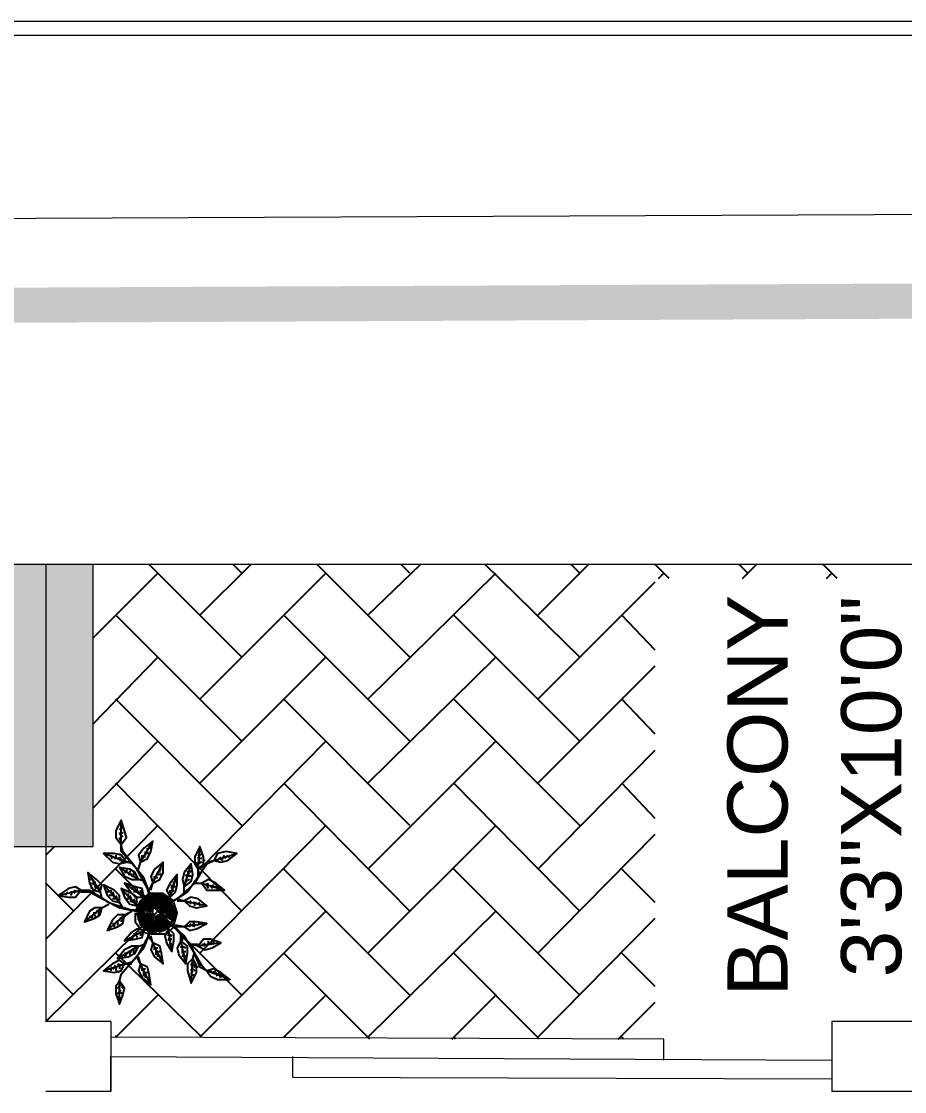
# Model space of a CAD drawing. Header units: inches. Extents: x -41599880 to -41577026, y -18110 to -4738.
# Drawn here: x -41592432 to -41590518, y -7055 to -4738 of the extents above; entities that cross this region are included whole.
import ezdxf

# ---------------------------------------------------------------- set-up
doc = ezdxf.new("R2010")
doc.units = ezdxf.units.IN
doc.header["$MEASUREMENT"] = 0
for name, color, linetype in [('PDF_Geometry', 40, 'Continuous'), ('PDF_Solid Fills', 9, 'Continuous'), ('PDF_Text', 7, 'Continuous')]:
    doc.layers.add(name, color=color, linetype=linetype)
doc.styles.add('PDF Arial', font='arial.ttf')

msp = doc.modelspace()

# ---------------------------------------------------------------- linework, layer by layer
at = {"layer": 'PDF_Geometry', "color": 7, "lineweight": 18}
for points in [[(-41577026, -18110.3), (-41577026, -4737.5), (-41599880.3, -4737.5), (-41599880.3, -18110.3)], [(-41577052.5, -18083.7), (-41577052.5, -4767.8), (-41599853.7, -4767.8), (-41599853.7, -18083.7)], [(-41592480.9, -6523.8), (-41592276.1, -6523.8), (-41592276.1, -5913.2), (-41592480.9, -5913.2)]]:
    msp.add_lwpolyline(points, close=True, dxfattribs=at)
at = {"layer": 'PDF_Geometry', "color": 7, "lineweight": 13}
msp.add_lwpolyline([(-41598181.2, -5188.8), (-41589427.8, -5150.9)], dxfattribs=at)
at = {"layer": 'PDF_Geometry', "color": 6, "lineweight": 18}
for points in [[(-41580439.3, -5913.2), (-41597764, -5913.2)], [(-41592378.5, -5913.2), (-41592378.5, -6903.1)], [(-41592238.1, -6903.1), (-41592378.5, -6903.1)], [(-41589329.2, -6903.1), (-41590675.6, -6903.1)], [(-41592238.1, -7054.8), (-41592378.5, -7054.8)], [(-41589329.2, -7054.8), (-41590675.6, -7054.8)]]:
    msp.add_lwpolyline(points, dxfattribs=at)
at = {"layer": 'PDF_Geometry', "color": 45, "lineweight": 25}
for points in [[(-41592276.1, -6072.5), (-41592135.7, -5932.2)], [(-41591953.7, -6114.2), (-41592154.7, -5913.2)], [(-41592044.7, -6023.2), (-41591934.7, -5913.2)], [(-41592044.7, -6205.2), (-41591771.6, -5932.2)], [(-41591953.7, -5932.2), (-41591972.7, -5913.2)], [(-41591589.6, -6114.2), (-41591790.6, -5913.2)], [(-41591680.6, -6023.2), (-41591566.8, -5913.2)], [(-41591680.6, -6205.2), (-41591403.8, -5932.2)], [(-41591589.6, -5932.2), (-41591608.6, -5913.2)], [(-41591221.7, -6114.2), (-41591426.5, -5913.2)], [(-41591312.7, -6023.2), (-41591202.8, -5913.2)], [(-41591221.7, -5932.2), (-41591240.7, -5913.2)], [(-41591028.3, -5943.6), (-41591058.6, -5913.2)], [(-41591051.1, -5943.6), (-41591039.7, -5932.2)], [(-41590857.6, -5932.2), (-41590876.6, -5913.2)], [(-41590869, -5943.6), (-41590838.7, -5913.2)], [(-41590664.2, -5943.6), (-41590694.5, -5913.2)], [(-41590687, -5943.6), (-41590675.6, -5932.2)], [(-41591312.7, -6205.2), (-41591058.6, -5951.1)], [(-41591953.7, -6296.3), (-41592226.8, -6023.2)], [(-41591589.6, -6296.3), (-41591862.7, -6023.2)], [(-41591221.7, -6296.3), (-41591494.8, -6023.2)], [(-41591058.6, -6099.1), (-41591130.7, -6023.2)], [(-41592276.1, -6258.3), (-41592135.7, -6114.2)], [(-41592044.7, -6387.3), (-41591771.6, -6114.2)], [(-41591680.6, -6387.3), (-41591403.8, -6114.2)], [(-41591312.7, -6387.3), (-41591058.6, -6133.2)], [(-41591953.7, -6478.3), (-41592226.8, -6205.2)], [(-41591589.6, -6478.3), (-41591862.7, -6205.2)], [(-41591221.7, -6478.3), (-41591494.8, -6205.2)], [(-41591058.6, -6281.1), (-41591130.7, -6205.2)], [(-41592276.1, -6440.4), (-41592135.7, -6296.3)], [(-41592044.7, -6573.1), (-41591771.6, -6296.3)], [(-41591680.6, -6573.1), (-41591403.8, -6296.3)], [(-41591312.7, -6573.1), (-41591058.6, -6315.2)], [(-41591953.7, -6664.2), (-41592226.8, -6387.3)], [(-41591589.6, -6664.2), (-41591862.7, -6387.3)], [(-41591221.7, -6664.2), (-41591494.8, -6387.3)], [(-41591058.6, -6463.1), (-41591130.7, -6387.3)], [(-41592378.5, -6724.8), (-41592135.7, -6478.3)], [(-41592044.7, -6755.2), (-41591771.6, -6478.3)], [(-41591680.6, -6755.2), (-41591403.8, -6478.3)], [(-41591312.7, -6755.2), (-41591058.6, -6497.3)], [(-41592378.5, -6542.8), (-41592359.5, -6523.8)], [(-41591953.7, -6846.2), (-41592226.8, -6573.1)], [(-41591589.6, -6846.2), (-41591862.7, -6573.1)], [(-41591221.7, -6846.2), (-41591494.8, -6573.1)], [(-41591058.6, -6645.2), (-41591130.7, -6573.1)], [(-41592317.8, -6664.2), (-41592378.5, -6603.5)], [(-41592378.5, -6903.1), (-41592135.7, -6664.2)], [(-41592044.7, -6937.2), (-41591771.6, -6664.2)], [(-41591680.6, -6937.2), (-41591403.8, -6664.2)], [(-41591312.7, -6937.2), (-41591058.6, -6679.3)], [(-41592040.9, -6937.2), (-41592226.8, -6755.2)], [(-41591676.8, -6941), (-41591862.7, -6755.2)], [(-41591308.9, -6941), (-41591494.8, -6755.2)], [(-41591058.6, -6827.2), (-41591130.7, -6755.2)], [(-41592317.8, -6846.2), (-41592378.5, -6785.5)], [(-41592226.8, -6933.4), (-41592226.8, -6937.2), (-41592135.7, -6846.2)], [(-41591858.9, -6937.2), (-41591862.7, -6937.2), (-41591771.6, -6846.2)], [(-41591498.6, -6941), (-41591403.8, -6846.2)], [(-41591138.3, -6941), (-41591058.6, -6861.4)], [(-41591491, -6941), (-41591494.8, -6937.2)], [(-41591126.9, -6941), (-41591130.7, -6937.2)]]:
    msp.add_lwpolyline(points, dxfattribs=at)
at = {"layer": 'PDF_Geometry', "color": 92, "lineweight": 25}
for points in [[(-41592215.4, -6520), (-41592215.4, -6466.9), (-41592226.8, -6489.7), (-41592226.8, -6504.9)], [(-41592173.7, -6558), (-41592147.1, -6512.5), (-41592166.1, -6527.6), (-41592177.5, -6542.8)], [(-41592048.5, -6573.1), (-41592044.7, -6523.8), (-41592056.1, -6546.6), (-41592056.1, -6561.8)], [(-41592204, -6558), (-41592253.3, -6539), (-41592234.3, -6558), (-41592219.2, -6561.8)], [(-41592014.4, -6554.2), (-41591965.1, -6539), (-41591987.8, -6535.2), (-41592006.8, -6539)], [(-41592260.9, -6622.4), (-41592257.1, -6607.3), (-41592268.5, -6595.9), (-41592287.4, -6580.7)], [(-41592177.5, -6595.9), (-41592219.2, -6569.3), (-41592207.8, -6588.3), (-41592192.6, -6595.9)], [(-41592147.1, -6603.5), (-41592124.4, -6558), (-41592143.3, -6573.1), (-41592150.9, -6588.3)], [(-41592078.9, -6611.1), (-41592063.7, -6561.8), (-41592078.9, -6580.7), (-41592082.6, -6595.9)], [(-41592109.2, -6633.8), (-41592094, -6584.5), (-41592109.2, -6603.5), (-41592116.8, -6618.6)], [(-41592040.9, -6603.5), (-41591991.6, -6618.6), (-41592010.6, -6603.5), (-41592025.8, -6595.9)], [(-41592302.6, -6618.6), (-41592314, -6611.1), (-41592329.2, -6614.9), (-41592351.9, -6630)], [(-41592219.2, -6645.2), (-41592219.2, -6630), (-41592230.6, -6618.6), (-41592253.3, -6607.3)], [(-41592181.3, -6652.8), (-41592181.3, -6637.6), (-41592192.6, -6626.2), (-41592215.4, -6614.9)], [(-41592078.9, -6641.4), (-41592029.5, -6652.8), (-41592048.5, -6637.6), (-41592063.7, -6633.8)], [(-41592257.1, -6656.6), (-41592272.3, -6656.6), (-41592283.7, -6664.2), (-41592295, -6686.9)], [(-41592207.8, -6671.7), (-41592223, -6671.7), (-41592234.3, -6683.1), (-41592245.7, -6705.9)], [(-41592078.9, -6698.3), (-41592067.5, -6705.9), (-41592052.3, -6702.1), (-41592029.5, -6690.7)], [(-41592166.1, -6705.9), (-41592181.3, -6702.1), (-41592192.6, -6709.7), (-41592207.8, -6728.6)], [(-41592113, -6702.1), (-41592120.6, -6717.3), (-41592116.8, -6732.4), (-41592105.4, -6751.4)], [(-41592177.5, -6740), (-41592192.6, -6740), (-41592207.8, -6747.6), (-41592223, -6766.6)], [(-41592147.1, -6732.4), (-41592150.9, -6747.6), (-41592143.3, -6762.8), (-41592124.4, -6777.9)], [(-41592086.4, -6728.6), (-41592094, -6743.8), (-41592090.2, -6759), (-41592075.1, -6777.9)], [(-41592048.5, -6740), (-41592033.3, -6747.6), (-41592018.2, -6743.8), (-41591999.2, -6732.4)], [(-41592207.8, -6777.9), (-41592219.2, -6770.3), (-41592234.3, -6777.9), (-41592253.3, -6793.1)], [(-41592173.7, -6777.9), (-41592177.5, -6793.1), (-41592169.9, -6808.3), (-41592150.9, -6823.4)], [(-41592059.9, -6766.6), (-41592071.3, -6777.9), (-41592071.3, -6793.1), (-41592063.7, -6819.7)], [(-41592029.5, -6793.1), (-41592022, -6804.5), (-41592006.8, -6812.1), (-41591980.2, -6812.1)], [(-41592219.2, -6815.9), (-41592226.8, -6827.2), (-41592226.8, -6842.4), (-41592219.2, -6865.2)]]:
    msp.add_lwpolyline(points, close=True, dxfattribs=at)
for points in [[(-41592215.4, -6489.7), (-41592219.2, -6485.9)], [(-41592211.6, -6535.2), (-41592215.4, -6520), (-41592204, -6504.9), (-41592207.8, -6489.7), (-41592215.4, -6466.9)], [(-41592211.6, -6482.1), (-41592215.4, -6485.9)], [(-41592215.4, -6501.1), (-41592219.2, -6493.5)], [(-41592215.4, -6512.5), (-41592219.2, -6504.9)], [(-41592211.6, -6493.5), (-41592215.4, -6497.3)], [(-41592211.6, -6501.1), (-41592215.4, -6504.9)], [(-41592215.4, -6535.2), (-41592215.4, -6520)], [(-41592177.5, -6573.1), (-41592173.7, -6558), (-41592158.5, -6550.4), (-41592150.9, -6535.2), (-41592147.1, -6512.5)], [(-41592158.5, -6535.2), (-41592158.5, -6527.6)], [(-41592150.9, -6527.6), (-41592154.7, -6527.6)], [(-41592044.7, -6588.3), (-41592048.5, -6573.1), (-41592037.1, -6561.8), (-41592037.1, -6546.6), (-41592044.7, -6523.8)], [(-41592192.6, -6558), (-41592204, -6558), (-41592215.4, -6542.8), (-41592230.6, -6539), (-41592253.3, -6539)], [(-41592238.1, -6542.8), (-41592234.3, -6546.6)], [(-41592230.6, -6546.6), (-41592238.1, -6550.4)], [(-41592219.2, -6550.4), (-41592230.6, -6550.4)], [(-41592226.8, -6542.8), (-41592226.8, -6550.4)], [(-41592219.2, -6539), (-41592219.2, -6542.8)], [(-41592219.2, -6546.6), (-41592215.4, -6554.2)], [(-41592211.6, -6554.2), (-41592219.2, -6554.2)], [(-41592169.9, -6550.4), (-41592169.9, -6542.8)], [(-41592162.3, -6546.6), (-41592166.1, -6546.6)], [(-41592162.3, -6542.8), (-41592162.3, -6535.2)], [(-41592154.7, -6539), (-41592162.3, -6539)], [(-41592044.7, -6546.6), (-41592048.5, -6542.8)], [(-41592044.7, -6558), (-41592048.5, -6546.6)], [(-41592040.9, -6539), (-41592044.7, -6542.8)], [(-41592040.9, -6550.4), (-41592044.7, -6550.4)], [(-41592033.3, -6554.2), (-41592037.1, -6554.2)], [(-41592029.5, -6561.8), (-41592014.4, -6554.2), (-41591999.2, -6558), (-41591984, -6554.2), (-41591965.1, -6539)], [(-41592029.5, -6558), (-41592014.4, -6554.2)], [(-41592006.8, -6554.2), (-41591999.2, -6546.6)], [(-41591995.4, -6554.2), (-41592003, -6550.4)], [(-41591995.4, -6550.4), (-41591991.6, -6542.8)], [(-41591987.8, -6550.4), (-41591991.6, -6546.6)], [(-41591987.8, -6546.6), (-41591984, -6542.8)], [(-41591980.2, -6546.6), (-41591984, -6546.6)], [(-41592287.4, -6580.7), (-41592283.7, -6603.5), (-41592276.1, -6618.6), (-41592260.9, -6622.4)], [(-41592162.3, -6599.7), (-41592177.5, -6595.9), (-41592185, -6580.7), (-41592196.4, -6573.1), (-41592219.2, -6569.3)], [(-41592200.2, -6580.7), (-41592207.8, -6580.7)], [(-41592188.8, -6561.8), (-41592204, -6558)], [(-41592204, -6573.1), (-41592204, -6576.9)], [(-41592196.4, -6576.9), (-41592196.4, -6580.7)], [(-41592188.8, -6580.7), (-41592188.8, -6588.3)], [(-41592177.5, -6573.1), (-41592173.7, -6558)], [(-41592150.9, -6618.6), (-41592147.1, -6603.5), (-41592131.9, -6595.9), (-41592124.4, -6580.7), (-41592124.4, -6558)], [(-41592139.5, -6588.3), (-41592135.7, -6580.7)], [(-41592131.9, -6580.7), (-41592131.9, -6573.1), (-41592128.2, -6573.1)], [(-41592078.9, -6622.4), (-41592078.9, -6611.1), (-41592063.7, -6599.7), (-41592059.9, -6584.5), (-41592063.7, -6561.8)], [(-41592067.5, -6584.5), (-41592071.3, -6576.9)], [(-41592063.7, -6576.9), (-41592067.5, -6580.7)], [(-41592048.5, -6569.3), (-41592052.3, -6558)], [(-41592040.9, -6558), (-41592048.5, -6561.8)], [(-41592048.5, -6588.3), (-41592048.5, -6573.1)], [(-41592279.9, -6595.9), (-41592283.7, -6595.9)], [(-41592272.3, -6607.3), (-41592279.9, -6603.5)], [(-41592276.1, -6595.9), (-41592276.1, -6599.7)], [(-41592272.3, -6599.7), (-41592272.3, -6611.1), (-41592268.5, -6614.9)], [(-41592166.1, -6633.8), (-41592207.8, -6603.5), (-41592192.6, -6626.2), (-41592181.3, -6633.8), (-41592166.1, -6633.8), (-41592169.9, -6614.9), (-41592185, -6611.1), (-41592207.8, -6603.5)], [(-41592192.6, -6584.5), (-41592200.2, -6584.5)], [(-41592181.3, -6592.1), (-41592192.6, -6588.3)], [(-41592162.3, -6599.7), (-41592177.5, -6595.9)], [(-41592154.7, -6618.6), (-41592147.1, -6603.5)], [(-41592143.3, -6595.9), (-41592143.3, -6588.3)], [(-41592135.7, -6592.1), (-41592139.5, -6592.1)], [(-41592128.2, -6584.5), (-41592135.7, -6584.5)], [(-41592109.2, -6645.2), (-41592109.2, -6633.8), (-41592097.8, -6622.4), (-41592094, -6607.3), (-41592094, -6584.5)], [(-41592101.6, -6607.3), (-41592101.6, -6599.7)], [(-41592097.8, -6599.7), (-41592097.8, -6595.9)], [(-41592071.3, -6592.1), (-41592075.1, -6584.5)], [(-41592075.1, -6603.5), (-41592075.1, -6595.9)], [(-41592067.5, -6595.9), (-41592075.1, -6599.7)], [(-41592063.7, -6588.3), (-41592071.3, -6588.3)], [(-41592056.1, -6603.5), (-41592040.9, -6603.5), (-41592029.5, -6618.6), (-41592014.4, -6618.6), (-41591991.6, -6618.6)], [(-41592056.1, -6603.5), (-41592040.9, -6603.5)], [(-41592033.3, -6607.3), (-41592025.8, -6603.5)], [(-41592351.9, -6630), (-41592329.2, -6633.8), (-41592314, -6633.8), (-41592302.6, -6618.6)], [(-41592333, -6626.2), (-41592336.7, -6630)], [(-41592333, -6622.4), (-41592329.2, -6626.2)], [(-41592325.4, -6622.4), (-41592317.8, -6622.4)], [(-41592321.6, -6626.2), (-41592325.4, -6630)], [(-41592317.8, -6618.6), (-41592306.4, -6622.4)], [(-41592314, -6622.4), (-41592317.8, -6626.2)], [(-41592302.6, -6618.6), (-41592283.7, -6618.6)], [(-41592302.6, -6622.4), (-41592283.7, -6622.4)], [(-41592279.9, -6614.9), (-41592279.9, -6611.1)], [(-41592264.7, -6611.1), (-41592264.7, -6618.6)], [(-41592260.9, -6622.4), (-41592257.1, -6637.6)], [(-41592260.9, -6622.4), (-41592257.1, -6637.6)], [(-41592253.3, -6607.3), (-41592245.7, -6630), (-41592234.3, -6641.4), (-41592219.2, -6645.2)], [(-41592241.9, -6622.4), (-41592245.7, -6622.4)], [(-41592238.1, -6618.6), (-41592238.1, -6626.2)], [(-41592234.3, -6622.4), (-41592230.6, -6633.8)], [(-41592215.4, -6614.9), (-41592207.8, -6633.8), (-41592196.4, -6649), (-41592181.3, -6652.8), (-41592173.7, -6664.2)], [(-41592204, -6626.2), (-41592207.8, -6626.2)], [(-41592200.2, -6626.2), (-41592200.2, -6633.8)], [(-41592188.8, -6614.9), (-41592192.6, -6614.9), (-41592192.6, -6611.1)], [(-41592177.5, -6622.4), (-41592188.8, -6622.4)], [(-41592181.3, -6614.9), (-41592181.3, -6618.6)], [(-41592169.9, -6626.2), (-41592177.5, -6626.2)], [(-41592173.7, -6618.6), (-41592173.7, -6626.2)], [(-41592109.2, -6626.2), (-41592109.2, -6618.6)], [(-41592105.4, -6614.9), (-41592105.4, -6607.3)], [(-41592101.6, -6618.6), (-41592105.4, -6622.4)], [(-41592097.8, -6611.1), (-41592101.6, -6611.1)], [(-41592078.9, -6626.2), (-41592078.9, -6611.1)], [(-41592025.8, -6614.9), (-41592029.5, -6607.3)], [(-41592022, -6611.1), (-41592014.4, -6607.3)], [(-41592018.2, -6614.9), (-41592018.2, -6611.1)], [(-41592014.4, -6611.1), (-41592006.8, -6611.1)], [(-41592006.8, -6618.6), (-41592006.8, -6614.9)], [(-41592257.1, -6656.6), (-41592241.9, -6649)], [(-41592257.1, -6656.6), (-41592241.9, -6649)], [(-41592234.3, -6630), (-41592241.9, -6630)], [(-41592226.8, -6637.6), (-41592234.3, -6637.6)], [(-41592226.8, -6630), (-41592223, -6641.4)], [(-41592219.2, -6645.2), (-41592211.6, -6656.6)], [(-41592219.2, -6645.2), (-41592211.6, -6656.6)], [(-41592196.4, -6637.6), (-41592204, -6637.6)], [(-41592196.4, -6630), (-41592192.6, -6641.4)], [(-41592188.8, -6645.2), (-41592196.4, -6641.4)], [(-41592188.8, -6637.6), (-41592185, -6649)], [(-41592150.9, -6637.6), (-41592166.1, -6630)], [(-41592150.9, -6637.6), (-41592166.1, -6633.8)], [(-41592113, -6649), (-41592109.2, -6630)], [(-41592094, -6637.6), (-41592078.9, -6641.4)], [(-41592094, -6641.4), (-41592078.9, -6641.4), (-41592067.5, -6652.8), (-41592052.3, -6656.6), (-41592029.5, -6652.8)], [(-41592071.3, -6645.2), (-41592063.7, -6641.4)], [(-41592063.7, -6649), (-41592067.5, -6645.2)], [(-41592059.9, -6645.2), (-41592052.3, -6645.2)], [(-41592056.1, -6652.8), (-41592056.1, -6649)], [(-41592052.3, -6649), (-41592044.7, -6645.2)], [(-41592044.7, -6652.8), (-41592044.7, -6649)], [(-41592295, -6686.9), (-41592272.3, -6679.3), (-41592260.9, -6671.7), (-41592257.1, -6656.6)], [(-41592276.1, -6667.9), (-41592268.5, -6667.9)], [(-41592272.3, -6671.7), (-41592272.3, -6675.5)], [(-41592268.5, -6664.2), (-41592260.9, -6660.4)], [(-41592264.7, -6664.2), (-41592264.7, -6671.7)], [(-41592245.7, -6705.9), (-41592223, -6698.3), (-41592211.6, -6690.7), (-41592207.8, -6671.7)], [(-41592207.8, -6675.5), (-41592192.6, -6664.2)], [(-41592207.8, -6671.7), (-41592192.6, -6664.2)], [(-41592181.3, -6652.8), (-41592173.7, -6664.2)], [(-41592283.7, -6675.5), (-41592276.1, -6675.5)], [(-41592279.9, -6675.5), (-41592279.9, -6679.3)], [(-41592234.3, -6690.7), (-41592226.8, -6690.7)], [(-41592230.6, -6694.5), (-41592230.6, -6698.3)], [(-41592226.8, -6686.9), (-41592219.2, -6683.1)], [(-41592223, -6686.9), (-41592223, -6694.5)], [(-41592219.2, -6679.3), (-41592211.6, -6679.3)], [(-41592215.4, -6683.1), (-41592215.4, -6686.9)], [(-41592105.4, -6751.4), (-41592101.6, -6728.6), (-41592101.6, -6713.5), (-41592113, -6702.1), (-41592113, -6686.9)], [(-41592113, -6702.1), (-41592113, -6686.9)], [(-41592078.9, -6698.3), (-41592097.8, -6694.5)], [(-41592029.5, -6690.7), (-41592052.3, -6686.9), (-41592067.5, -6686.9), (-41592078.9, -6698.3)], [(-41592067.5, -6698.3), (-41592075.1, -6694.5)], [(-41592067.5, -6694.5), (-41592063.7, -6690.7)], [(-41592056.1, -6698.3), (-41592063.7, -6694.5)], [(-41592059.9, -6694.5), (-41592056.1, -6686.9)], [(-41592048.5, -6694.5), (-41592052.3, -6694.5)], [(-41592048.5, -6690.7), (-41592044.7, -6690.7)], [(-41592207.8, -6728.6), (-41592185, -6724.8), (-41592169.9, -6721), (-41592166.1, -6705.9), (-41592150.9, -6698.3)], [(-41592188.8, -6713.5), (-41592177.5, -6713.5)], [(-41592181.3, -6717.3), (-41592181.3, -6721)], [(-41592177.5, -6709.7), (-41592169.9, -6709.7)], [(-41592173.7, -6709.7), (-41592173.7, -6717.3)], [(-41592166.1, -6705.9), (-41592150.9, -6698.3)], [(-41592147.1, -6732.4), (-41592150.9, -6717.3)], [(-41592113, -6717.3), (-41592113, -6709.7)], [(-41592113, -6713.5), (-41592105.4, -6717.3)], [(-41592113, -6728.6), (-41592109.2, -6717.3)], [(-41592078.9, -6698.3), (-41592097.8, -6698.3)], [(-41592086.4, -6728.6), (-41592086.4, -6713.5)], [(-41592082.6, -6728.6), (-41592082.6, -6713.5)], [(-41592223, -6766.6), (-41592200.2, -6762.8), (-41592185, -6755.2), (-41592177.5, -6740)], [(-41592192.6, -6724.8), (-41592192.6, -6721), (-41592188.8, -6721)], [(-41592177.5, -6740), (-41592166.1, -6736.2)], [(-41592177.5, -6740), (-41592162.3, -6736.2)], [(-41592147.1, -6732.4), (-41592154.7, -6721)], [(-41592124.4, -6777.9), (-41592128.2, -6755.2), (-41592131.9, -6740), (-41592147.1, -6732.4)], [(-41592143.3, -6747.6), (-41592143.3, -6740)], [(-41592109.2, -6724.8), (-41592105.4, -6724.8)], [(-41592109.2, -6736.2), (-41592109.2, -6728.6)], [(-41592109.2, -6732.4), (-41592105.4, -6736.2)], [(-41592075.1, -6777.9), (-41592071.3, -6755.2), (-41592071.3, -6740), (-41592086.4, -6728.6)], [(-41592086.4, -6743.8), (-41592082.6, -6736.2)], [(-41592082.6, -6740), (-41592075.1, -6743.8)], [(-41592048.5, -6736.2), (-41592063.7, -6736.2)], [(-41592048.5, -6740), (-41592063.7, -6736.2)], [(-41591999.2, -6732.4), (-41592022, -6724.8), (-41592037.1, -6724.8), (-41592048.5, -6740)], [(-41592033.3, -6740), (-41592040.9, -6736.2)], [(-41592037.1, -6736.2), (-41592033.3, -6732.4)], [(-41592022, -6736.2), (-41592029.5, -6736.2)], [(-41592025.8, -6736.2), (-41592025.8, -6728.6)], [(-41592014.4, -6736.2), (-41592022, -6732.4)], [(-41592014.4, -6732.4), (-41592014.4, -6728.6)], [(-41592207.8, -6755.2), (-41592200.2, -6755.2)], [(-41592204, -6759), (-41592207.8, -6762.8)], [(-41592200.2, -6751.4), (-41592192.6, -6751.4)], [(-41592196.4, -6751.4), (-41592196.4, -6759)], [(-41592192.6, -6747.6), (-41592185, -6743.8)], [(-41592188.8, -6747.6), (-41592188.8, -6755.2)], [(-41592173.7, -6777.9), (-41592181.3, -6762.8)], [(-41592173.7, -6777.9), (-41592177.5, -6762.8)], [(-41592139.5, -6743.8), (-41592135.7, -6743.8)], [(-41592139.5, -6759), (-41592139.5, -6747.6)], [(-41592135.7, -6751.4), (-41592131.9, -6751.4)], [(-41592135.7, -6762.8), (-41592135.7, -6759)], [(-41592131.9, -6762.8), (-41592128.2, -6762.8)], [(-41592082.6, -6755.2), (-41592082.6, -6743.8)], [(-41592082.6, -6762.8), (-41592078.9, -6755.2)], [(-41592078.9, -6751.4), (-41592075.1, -6751.4)], [(-41592078.9, -6759), (-41592075.1, -6762.8)], [(-41592059.9, -6766.6), (-41592056.1, -6751.4)], [(-41592059.9, -6766.6), (-41592056.1, -6755.2)], [(-41592253.3, -6793.1), (-41592230.6, -6796.9), (-41592215.4, -6793.1), (-41592207.8, -6777.9)], [(-41592238.1, -6785.5), (-41592230.6, -6789.3)], [(-41592238.1, -6789.3), (-41592238.1, -6793.1)], [(-41592230.6, -6781.7), (-41592223, -6785.5)], [(-41592226.8, -6785.5), (-41592226.8, -6793.1)], [(-41592223, -6777.9), (-41592211.6, -6781.7)], [(-41592219.2, -6781.7), (-41592219.2, -6789.3)], [(-41592207.8, -6777.9), (-41592192.6, -6774.1)], [(-41592207.8, -6777.9), (-41592192.6, -6777.9)], [(-41592150.9, -6823.4), (-41592154.7, -6800.7), (-41592158.5, -6785.5), (-41592173.7, -6777.9)], [(-41592169.9, -6793.1), (-41592169.9, -6785.5)], [(-41592166.1, -6789.3), (-41592162.3, -6789.3)], [(-41592063.7, -6819.7), (-41592052.3, -6796.9), (-41592052.3, -6781.7), (-41592059.9, -6766.6)], [(-41592063.7, -6781.7), (-41592059.9, -6774.1)], [(-41592063.7, -6793.1), (-41592059.9, -6785.5)], [(-41592059.9, -6777.9), (-41592056.1, -6785.5)], [(-41592059.9, -6789.3), (-41592056.1, -6793.1)], [(-41592048.5, -6785.5), (-41592052.3, -6785.5)], [(-41592029.5, -6793.1), (-41592044.7, -6785.5)], [(-41592029.5, -6793.1), (-41592040.9, -6781.7)], [(-41591980.2, -6812.1), (-41591999.2, -6796.9), (-41592014.4, -6789.3), (-41592029.5, -6793.1)], [(-41592219.2, -6796.9), (-41592223, -6793.1)], [(-41592219.2, -6815.9), (-41592215.4, -6800.7)], [(-41592219.2, -6815.9), (-41592215.4, -6800.7)], [(-41592166.1, -6804.5), (-41592166.1, -6793.1)], [(-41592162.3, -6796.9), (-41592158.5, -6796.9)], [(-41592162.3, -6808.3), (-41592162.3, -6800.7)], [(-41592158.5, -6808.3), (-41592154.7, -6808.3)], [(-41592063.7, -6800.7), (-41592059.9, -6793.1)], [(-41592059.9, -6800.7), (-41592059.9, -6804.5)], [(-41592014.4, -6800.7), (-41592022, -6793.1)], [(-41592018.2, -6796.9), (-41592010.6, -6793.1)], [(-41592006.8, -6804.5), (-41592010.6, -6796.9)], [(-41592006.8, -6800.7), (-41592003, -6796.9)], [(-41591999.2, -6808.3), (-41592003, -6800.7)], [(-41591999.2, -6804.5), (-41591995.4, -6800.7)], [(-41592223, -6831), (-41592215.4, -6823.4)], [(-41592223, -6842.4), (-41592215.4, -6834.8)], [(-41592219.2, -6865.2), (-41592211.6, -6846.2), (-41592207.8, -6831), (-41592219.2, -6815.9)], [(-41592215.4, -6827.2), (-41592211.6, -6831)], [(-41592219.2, -6838.6), (-41592211.6, -6842.4)], [(-41592215.4, -6853.8), (-41592219.2, -6850), (-41592219.2, -6842.4)]]:
    msp.add_lwpolyline(points, dxfattribs=at)
at = {"layer": 'PDF_Geometry', "color": 102, "lineweight": 25}
for points in [[(-41592283.7, -6618.6), (-41592241.9, -6645.2), (-41592196.4, -6660.4), (-41592147.1, -6664.2), (-41592158.5, -6614.9), (-41592181.3, -6573.1), (-41592215.4, -6535.2)], [(-41592029.5, -6558), (-41592056.1, -6603.5), (-41592094, -6637.6), (-41592139.5, -6660.4), (-41592166.1, -6592.1), (-41592211.6, -6535.2)], [(-41592040.9, -6781.7), (-41592078.9, -6717.3), (-41592135.7, -6664.2), (-41592071.3, -6622.4), (-41592029.5, -6561.8)], [(-41592283.7, -6622.4), (-41592219.2, -6656.6), (-41592143.3, -6671.7), (-41592158.5, -6721), (-41592181.3, -6762.8), (-41592215.4, -6800.7), (-41592166.1, -6743.8), (-41592135.7, -6671.7), (-41592097.8, -6702.1), (-41592063.7, -6740), (-41592044.7, -6785.5)]]:
    msp.add_lwpolyline(points, dxfattribs=at)
at = {"layer": 'PDF_Geometry', "color": 32, "lineweight": 25}
for points in [[(-41592154.7, -6626.2), (-41592173.7, -6641.4), (-41592185, -6664.2)], [(-41592101.6, -6641.4), (-41592124.4, -6626.2), (-41592150.9, -6626.2)], [(-41592150.9, -6630), (-41592169.9, -6645.2), (-41592181.3, -6664.2)], [(-41592109.2, -6645.2), (-41592124.4, -6630), (-41592147.1, -6630)], [(-41592105.4, -6690.7), (-41592097.8, -6667.9), (-41592105.4, -6649)], [(-41592101.6, -6694.5), (-41592094, -6667.9), (-41592101.6, -6645.2)], [(-41592185, -6667.9), (-41592185, -6686.9), (-41592173.7, -6702.1)], [(-41592181.3, -6667.9), (-41592173.7, -6694.5), (-41592154.7, -6709.7)], [(-41592150.9, -6709.7), (-41592124.4, -6705.9), (-41592105.4, -6694.5)], [(-41592166.1, -6709.7), (-41592154.7, -6713.5)], [(-41592150.9, -6713.5), (-41592120.6, -6713.5)], [(-41592109.2, -6705.9), (-41592101.6, -6698.3)]]:
    msp.add_lwpolyline(points, dxfattribs=at)
at = {"layer": 'PDF_Geometry', "lineweight": 25}
for points in [[(-41592150.9, -6660.4), (-41592150.9, -6656.6), (-41592150.9, -6652.8), (-41592150.9, -6656.6), (-41592150.9, -6652.8), (-41592150.9, -6649), (-41592150.9, -6645.2), (-41592150.9, -6641.4), (-41592150.9, -6637.6), (-41592150.9, -6633.8), (-41592150.9, -6630), (-41592150.9, -6626.2)], [(-41592147.1, -6637.6), (-41592147.1, -6633.8), (-41592147.1, -6630), (-41592147.1, -6626.2)], [(-41592143.3, -6645.2), (-41592143.3, -6641.4), (-41592143.3, -6645.2), (-41592143.3, -6641.4), (-41592143.3, -6637.6), (-41592143.3, -6633.8), (-41592143.3, -6630), (-41592143.3, -6626.2), (-41592143.3, -6630), (-41592143.3, -6626.2)], [(-41592139.5, -6652.8), (-41592139.5, -6656.6), (-41592139.5, -6652.8), (-41592139.5, -6649), (-41592139.5, -6645.2), (-41592139.5, -6641.4), (-41592139.5, -6637.6), (-41592139.5, -6641.4), (-41592139.5, -6637.6), (-41592139.5, -6633.8), (-41592139.5, -6637.6), (-41592139.5, -6633.8), (-41592139.5, -6630), (-41592139.5, -6626.2), (-41592139.5, -6630), (-41592139.5, -6633.8), (-41592139.5, -6630)], [(-41592135.7, -6641.4), (-41592135.7, -6645.2), (-41592135.7, -6649), (-41592135.7, -6652.8), (-41592135.7, -6656.6), (-41592135.7, -6652.8), (-41592135.7, -6649), (-41592135.7, -6645.2), (-41592135.7, -6641.4), (-41592135.7, -6637.6), (-41592135.7, -6633.8), (-41592135.7, -6630), (-41592135.7, -6626.2), (-41592135.7, -6630), (-41592135.7, -6633.8)], [(-41592131.9, -6645.2), (-41592131.9, -6649), (-41592131.9, -6645.2), (-41592131.9, -6641.4), (-41592131.9, -6637.6), (-41592131.9, -6641.4), (-41592131.9, -6637.6), (-41592131.9, -6633.8), (-41592131.9, -6630), (-41592131.9, -6626.2)], [(-41592131.9, -6633.8), (-41592131.9, -6630), (-41592131.9, -6626.2)], [(-41592177.5, -6671.7), (-41592177.5, -6667.9), (-41592177.5, -6671.7), (-41592177.5, -6675.5), (-41592177.5, -6671.7), (-41592177.5, -6675.5), (-41592177.5, -6679.3), (-41592177.5, -6683.1), (-41592177.5, -6679.3), (-41592177.5, -6675.5), (-41592177.5, -6671.7), (-41592177.5, -6667.9), (-41592177.5, -6664.2), (-41592177.5, -6660.4), (-41592177.5, -6656.6), (-41592177.5, -6652.8), (-41592177.5, -6649)], [(-41592173.7, -6667.9), (-41592173.7, -6664.2), (-41592173.7, -6660.4), (-41592173.7, -6656.6), (-41592173.7, -6652.8), (-41592173.7, -6656.6), (-41592173.7, -6652.8), (-41592173.7, -6649), (-41592173.7, -6652.8), (-41592173.7, -6649), (-41592173.7, -6645.2), (-41592173.7, -6641.4), (-41592173.7, -6645.2), (-41592173.7, -6649), (-41592173.7, -6645.2)], [(-41592169.9, -6645.2), (-41592169.9, -6649), (-41592169.9, -6652.8), (-41592169.9, -6656.6), (-41592169.9, -6652.8), (-41592169.9, -6656.6), (-41592169.9, -6652.8), (-41592169.9, -6649), (-41592169.9, -6652.8), (-41592169.9, -6649), (-41592169.9, -6645.2), (-41592169.9, -6641.4), (-41592169.9, -6645.2), (-41592169.9, -6641.4), (-41592169.9, -6645.2), (-41592169.9, -6641.4)], [(-41592166.1, -6649), (-41592166.1, -6645.2), (-41592166.1, -6649), (-41592166.1, -6652.8), (-41592166.1, -6649), (-41592166.1, -6645.2), (-41592166.1, -6641.4), (-41592166.1, -6637.6), (-41592166.1, -6633.8)], [(-41592166.1, -6641.4), (-41592166.1, -6637.6)], [(-41592162.3, -6641.4), (-41592162.3, -6645.2), (-41592162.3, -6641.4), (-41592162.3, -6645.2), (-41592162.3, -6649), (-41592162.3, -6652.8), (-41592162.3, -6649), (-41592162.3, -6652.8), (-41592162.3, -6656.6), (-41592162.3, -6660.4), (-41592162.3, -6664.2), (-41592162.3, -6660.4), (-41592162.3, -6656.6), (-41592162.3, -6652.8), (-41592162.3, -6649), (-41592162.3, -6645.2), (-41592162.3, -6641.4), (-41592162.3, -6637.6), (-41592162.3, -6633.8), (-41592162.3, -6637.6), (-41592162.3, -6633.8), (-41592162.3, -6637.6)], [(-41592162.3, -6652.8), (-41592162.3, -6656.6), (-41592162.3, -6652.8), (-41592162.3, -6649)], [(-41592158.5, -6652.8), (-41592158.5, -6656.6), (-41592158.5, -6660.4), (-41592158.5, -6656.6), (-41592158.5, -6652.8), (-41592158.5, -6656.6), (-41592158.5, -6652.8), (-41592158.5, -6649), (-41592158.5, -6645.2), (-41592158.5, -6649), (-41592158.5, -6645.2), (-41592158.5, -6641.4), (-41592158.5, -6637.6), (-41592158.5, -6641.4), (-41592158.5, -6645.2), (-41592158.5, -6649)], [(-41592158.5, -6641.4), (-41592158.5, -6637.6)], [(-41592154.7, -6660.4), (-41592154.7, -6656.6), (-41592154.7, -6660.4), (-41592154.7, -6656.6), (-41592154.7, -6652.8), (-41592154.7, -6649), (-41592154.7, -6645.2), (-41592154.7, -6641.4), (-41592154.7, -6637.6), (-41592154.7, -6633.8), (-41592154.7, -6630)], [(-41592154.7, -6664.2), (-41592154.7, -6660.4), (-41592154.7, -6656.6), (-41592154.7, -6652.8), (-41592154.7, -6649), (-41592154.7, -6645.2), (-41592154.7, -6641.4), (-41592154.7, -6645.2), (-41592154.7, -6641.4)], [(-41592154.7, -6652.8), (-41592154.7, -6649), (-41592154.7, -6645.2)], [(-41592150.9, -6664.2), (-41592150.9, -6660.4), (-41592150.9, -6664.2), (-41592150.9, -6660.4), (-41592150.9, -6656.6), (-41592150.9, -6652.8), (-41592150.9, -6649), (-41592150.9, -6645.2), (-41592150.9, -6641.4), (-41592150.9, -6637.6), (-41592150.9, -6633.8)], [(-41592147.1, -6660.4), (-41592147.1, -6656.6), (-41592147.1, -6660.4), (-41592147.1, -6656.6), (-41592147.1, -6652.8), (-41592147.1, -6649), (-41592147.1, -6645.2)], [(-41592147.1, -6664.2), (-41592147.1, -6660.4), (-41592147.1, -6656.6), (-41592147.1, -6652.8), (-41592147.1, -6649)], [(-41592143.3, -6641.4), (-41592143.3, -6637.6), (-41592143.3, -6633.8), (-41592143.3, -6637.6), (-41592143.3, -6633.8)], [(-41592139.5, -6641.4), (-41592139.5, -6637.6)], [(-41592139.5, -6660.4), (-41592139.5, -6656.6), (-41592139.5, -6652.8), (-41592139.5, -6649), (-41592139.5, -6645.2), (-41592139.5, -6649), (-41592139.5, -6652.8), (-41592139.5, -6649), (-41592139.5, -6645.2)], [(-41592135.7, -6645.2), (-41592135.7, -6641.4), (-41592135.7, -6637.6), (-41592135.7, -6633.8), (-41592135.7, -6637.6), (-41592135.7, -6641.4), (-41592135.7, -6637.6), (-41592135.7, -6633.8), (-41592135.7, -6630)], [(-41592131.9, -6656.6), (-41592131.9, -6652.8), (-41592131.9, -6656.6), (-41592131.9, -6652.8), (-41592131.9, -6649), (-41592131.9, -6645.2), (-41592131.9, -6641.4), (-41592131.9, -6645.2), (-41592131.9, -6641.4), (-41592131.9, -6637.6), (-41592131.9, -6633.8), (-41592131.9, -6630)], [(-41592128.2, -6656.6), (-41592128.2, -6652.8), (-41592128.2, -6649), (-41592128.2, -6652.8), (-41592128.2, -6649), (-41592128.2, -6645.2), (-41592128.2, -6641.4), (-41592128.2, -6645.2), (-41592128.2, -6641.4), (-41592128.2, -6637.6), (-41592128.2, -6633.8), (-41592128.2, -6630)], [(-41592128.2, -6637.6), (-41592128.2, -6633.8), (-41592128.2, -6630)], [(-41592128.2, -6652.8), (-41592128.2, -6649)], [(-41592124.4, -6645.2), (-41592124.4, -6641.4), (-41592124.4, -6637.6)], [(-41592124.4, -6645.2), (-41592124.4, -6641.4)], [(-41592124.4, -6652.8), (-41592124.4, -6649), (-41592124.4, -6645.2)], [(-41592120.6, -6649), (-41592120.6, -6652.8), (-41592120.6, -6649), (-41592120.6, -6652.8), (-41592120.6, -6649), (-41592120.6, -6645.2), (-41592120.6, -6641.4), (-41592120.6, -6645.2), (-41592120.6, -6641.4), (-41592120.6, -6637.6), (-41592120.6, -6641.4), (-41592120.6, -6637.6), (-41592120.6, -6633.8), (-41592120.6, -6630)], [(-41592120.6, -6637.6), (-41592120.6, -6633.8)], [(-41592120.6, -6645.2), (-41592120.6, -6649), (-41592120.6, -6645.2), (-41592120.6, -6641.4)], [(-41592116.8, -6649), (-41592116.8, -6645.2), (-41592116.8, -6641.4), (-41592116.8, -6645.2), (-41592116.8, -6641.4), (-41592116.8, -6637.6), (-41592116.8, -6633.8), (-41592116.8, -6637.6), (-41592116.8, -6633.8)], [(-41592116.8, -6645.2), (-41592116.8, -6641.4), (-41592116.8, -6637.6)], [(-41592113, -6652.8), (-41592113, -6656.6), (-41592113, -6660.4), (-41592113, -6664.2), (-41592113, -6667.9), (-41592113, -6671.7), (-41592113, -6675.5), (-41592113, -6679.3), (-41592113, -6675.5), (-41592113, -6679.3), (-41592113, -6675.5), (-41592113, -6671.7), (-41592113, -6675.5), (-41592113, -6671.7), (-41592113, -6667.9), (-41592113, -6664.2), (-41592113, -6660.4), (-41592113, -6656.6), (-41592113, -6652.8), (-41592113, -6649), (-41592113, -6645.2), (-41592113, -6641.4), (-41592113, -6645.2), (-41592113, -6641.4), (-41592113, -6637.6), (-41592113, -6633.8)], [(-41592113, -6641.4), (-41592113, -6637.6)], [(-41592113, -6645.2), (-41592113, -6641.4)], [(-41592109.2, -6675.5), (-41592109.2, -6679.3), (-41592109.2, -6675.5), (-41592109.2, -6671.7), (-41592109.2, -6667.9), (-41592109.2, -6664.2), (-41592109.2, -6660.4), (-41592109.2, -6656.6), (-41592109.2, -6652.8), (-41592109.2, -6649)], [(-41592105.4, -6649), (-41592105.4, -6645.2)], [(-41592181.3, -6664.2), (-41592181.3, -6660.4)], [(-41592181.3, -6671.7), (-41592181.3, -6667.9)], [(-41592177.5, -6664.2), (-41592177.5, -6660.4)], [(-41592169.9, -6686.9), (-41592169.9, -6683.1), (-41592169.9, -6686.9), (-41592169.9, -6683.1), (-41592169.9, -6679.3), (-41592169.9, -6675.5), (-41592169.9, -6671.7), (-41592169.9, -6667.9), (-41592169.9, -6671.7), (-41592169.9, -6667.9)], [(-41592169.9, -6675.5), (-41592169.9, -6671.7)], [(-41592169.9, -6675.5), (-41592169.9, -6671.7)], [(-41592166.1, -6664.2), (-41592166.1, -6660.4), (-41592166.1, -6664.2), (-41592166.1, -6660.4), (-41592166.1, -6656.6), (-41592166.1, -6652.8), (-41592166.1, -6656.6), (-41592166.1, -6652.8), (-41592166.1, -6656.6), (-41592166.1, -6660.4)], [(-41592166.1, -6675.5), (-41592166.1, -6679.3), (-41592166.1, -6675.5), (-41592166.1, -6679.3), (-41592166.1, -6683.1), (-41592166.1, -6686.9), (-41592166.1, -6683.1), (-41592166.1, -6679.3), (-41592166.1, -6675.5), (-41592166.1, -6671.7), (-41592166.1, -6667.9), (-41592166.1, -6671.7), (-41592166.1, -6675.5), (-41592166.1, -6671.7)], [(-41592162.3, -6664.2), (-41592162.3, -6660.4), (-41592162.3, -6656.6)], [(-41592162.3, -6675.5), (-41592162.3, -6679.3), (-41592162.3, -6675.5), (-41592162.3, -6671.7), (-41592162.3, -6667.9)], [(-41592162.3, -6702.1), (-41592162.3, -6698.3), (-41592162.3, -6694.5), (-41592162.3, -6690.7), (-41592162.3, -6686.9), (-41592162.3, -6690.7), (-41592162.3, -6686.9), (-41592162.3, -6683.1), (-41592162.3, -6679.3), (-41592162.3, -6675.5), (-41592162.3, -6671.7), (-41592162.3, -6675.5), (-41592162.3, -6679.3), (-41592162.3, -6683.1), (-41592162.3, -6686.9)], [(-41592158.5, -6690.7), (-41592158.5, -6686.9), (-41592158.5, -6683.1), (-41592158.5, -6686.9), (-41592158.5, -6690.7), (-41592158.5, -6686.9), (-41592158.5, -6683.1), (-41592158.5, -6679.3), (-41592158.5, -6675.5), (-41592158.5, -6679.3), (-41592158.5, -6675.5), (-41592158.5, -6671.7), (-41592158.5, -6667.9), (-41592158.5, -6671.7), (-41592158.5, -6675.5)], [(-41592158.5, -6686.9), (-41592158.5, -6690.7), (-41592158.5, -6694.5), (-41592158.5, -6698.3), (-41592158.5, -6694.5), (-41592158.5, -6690.7), (-41592158.5, -6686.9), (-41592158.5, -6683.1), (-41592158.5, -6679.3), (-41592158.5, -6675.5), (-41592158.5, -6671.7)], [(-41592150.9, -6702.1), (-41592150.9, -6698.3), (-41592150.9, -6694.5), (-41592150.9, -6690.7), (-41592150.9, -6686.9), (-41592150.9, -6683.1), (-41592150.9, -6679.3), (-41592150.9, -6675.5), (-41592150.9, -6671.7), (-41592150.9, -6667.9), (-41592150.9, -6671.7), (-41592150.9, -6667.9)], [(-41592150.9, -6698.3), (-41592150.9, -6694.5), (-41592150.9, -6690.7), (-41592150.9, -6686.9), (-41592150.9, -6683.1), (-41592150.9, -6686.9), (-41592150.9, -6690.7), (-41592150.9, -6686.9), (-41592150.9, -6683.1), (-41592150.9, -6679.3), (-41592150.9, -6675.5), (-41592150.9, -6679.3), (-41592150.9, -6675.5), (-41592150.9, -6671.7)], [(-41592147.1, -6690.7), (-41592147.1, -6686.9), (-41592147.1, -6690.7), (-41592147.1, -6686.9), (-41592147.1, -6683.1), (-41592147.1, -6679.3), (-41592147.1, -6675.5), (-41592147.1, -6671.7), (-41592147.1, -6675.5), (-41592147.1, -6679.3), (-41592147.1, -6675.5), (-41592147.1, -6671.7), (-41592147.1, -6667.9), (-41592147.1, -6671.7), (-41592147.1, -6667.9)], [(-41592143.3, -6675.5), (-41592143.3, -6671.7)], [(-41592131.9, -6667.9), (-41592131.9, -6664.2), (-41592131.9, -6660.4)], [(-41592131.9, -6705.9), (-41592131.9, -6702.1), (-41592131.9, -6698.3), (-41592131.9, -6694.5), (-41592131.9, -6690.7), (-41592131.9, -6686.9), (-41592131.9, -6690.7), (-41592131.9, -6694.5), (-41592131.9, -6690.7), (-41592131.9, -6686.9), (-41592131.9, -6683.1), (-41592131.9, -6679.3), (-41592131.9, -6675.5), (-41592131.9, -6671.7), (-41592131.9, -6675.5), (-41592131.9, -6679.3), (-41592131.9, -6675.5)], [(-41592128.2, -6671.7), (-41592128.2, -6667.9), (-41592128.2, -6664.2), (-41592128.2, -6667.9), (-41592128.2, -6664.2)], [(-41592124.4, -6664.2), (-41592124.4, -6667.9), (-41592124.4, -6664.2), (-41592124.4, -6660.4), (-41592124.4, -6664.2), (-41592124.4, -6660.4), (-41592124.4, -6656.6)], [(-41592124.4, -6667.9), (-41592124.4, -6671.7), (-41592124.4, -6667.9), (-41592124.4, -6671.7), (-41592124.4, -6667.9), (-41592124.4, -6664.2), (-41592124.4, -6660.4)], [(-41592120.6, -6660.4), (-41592120.6, -6664.2), (-41592120.6, -6667.9), (-41592120.6, -6664.2), (-41592120.6, -6667.9), (-41592120.6, -6664.2), (-41592120.6, -6660.4), (-41592120.6, -6656.6), (-41592120.6, -6660.4), (-41592120.6, -6656.6), (-41592120.6, -6652.8)], [(-41592116.8, -6675.5), (-41592116.8, -6671.7), (-41592116.8, -6667.9), (-41592116.8, -6664.2), (-41592116.8, -6660.4), (-41592116.8, -6664.2), (-41592116.8, -6660.4), (-41592116.8, -6656.6), (-41592116.8, -6652.8), (-41592116.8, -6656.6), (-41592116.8, -6652.8), (-41592116.8, -6656.6), (-41592116.8, -6652.8)], [(-41592116.8, -6702.1), (-41592116.8, -6698.3), (-41592116.8, -6702.1), (-41592116.8, -6698.3), (-41592116.8, -6694.5), (-41592116.8, -6690.7), (-41592116.8, -6686.9), (-41592116.8, -6683.1), (-41592116.8, -6679.3), (-41592116.8, -6675.5), (-41592116.8, -6671.7), (-41592116.8, -6667.9), (-41592116.8, -6664.2), (-41592116.8, -6667.9), (-41592116.8, -6671.7), (-41592116.8, -6667.9), (-41592116.8, -6664.2), (-41592116.8, -6660.4), (-41592116.8, -6656.6)], [(-41592113, -6667.9), (-41592113, -6664.2), (-41592113, -6660.4)], [(-41592109.2, -6683.1), (-41592109.2, -6679.3), (-41592109.2, -6675.5), (-41592109.2, -6679.3), (-41592109.2, -6675.5), (-41592109.2, -6671.7), (-41592109.2, -6667.9), (-41592109.2, -6664.2), (-41592109.2, -6667.9), (-41592109.2, -6671.7), (-41592109.2, -6667.9), (-41592109.2, -6664.2), (-41592109.2, -6660.4), (-41592109.2, -6656.6), (-41592109.2, -6652.8)], [(-41592109.2, -6660.4), (-41592109.2, -6656.6)], [(-41592105.4, -6686.9), (-41592105.4, -6683.1), (-41592105.4, -6679.3), (-41592105.4, -6675.5), (-41592105.4, -6671.7), (-41592105.4, -6667.9), (-41592105.4, -6664.2), (-41592105.4, -6667.9), (-41592105.4, -6671.7), (-41592105.4, -6667.9), (-41592105.4, -6664.2), (-41592105.4, -6660.4), (-41592105.4, -6656.6), (-41592105.4, -6652.8), (-41592105.4, -6656.6), (-41592105.4, -6660.4), (-41592105.4, -6664.2), (-41592105.4, -6667.9)], [(-41592105.4, -6683.1), (-41592105.4, -6679.3), (-41592105.4, -6675.5), (-41592105.4, -6671.7)], [(-41592101.6, -6667.9), (-41592101.6, -6671.7), (-41592101.6, -6675.5), (-41592101.6, -6679.3), (-41592101.6, -6683.1), (-41592101.6, -6679.3), (-41592101.6, -6675.5), (-41592101.6, -6679.3), (-41592101.6, -6675.5), (-41592101.6, -6671.7), (-41592101.6, -6667.9), (-41592101.6, -6664.2), (-41592101.6, -6660.4), (-41592101.6, -6656.6), (-41592101.6, -6652.8), (-41592101.6, -6656.6), (-41592101.6, -6660.4), (-41592101.6, -6656.6), (-41592101.6, -6652.8)], [(-41592101.6, -6671.7), (-41592101.6, -6667.9), (-41592101.6, -6664.2), (-41592101.6, -6667.9), (-41592101.6, -6664.2), (-41592101.6, -6660.4)], [(-41592177.5, -6683.1), (-41592177.5, -6679.3), (-41592177.5, -6675.5)], [(-41592173.7, -6690.7), (-41592173.7, -6694.5), (-41592173.7, -6690.7), (-41592173.7, -6686.9), (-41592173.7, -6683.1), (-41592173.7, -6679.3), (-41592173.7, -6675.5)], [(-41592173.7, -6686.9), (-41592173.7, -6683.1)], [(-41592169.9, -6679.3), (-41592169.9, -6675.5)], [(-41592169.9, -6679.3), (-41592169.9, -6675.5)], [(-41592169.9, -6683.1), (-41592169.9, -6679.3)], [(-41592169.9, -6683.1), (-41592169.9, -6679.3)], [(-41592166.1, -6698.3), (-41592166.1, -6702.1), (-41592166.1, -6698.3), (-41592166.1, -6694.5), (-41592166.1, -6690.7), (-41592166.1, -6686.9), (-41592166.1, -6683.1)], [(-41592166.1, -6694.5), (-41592166.1, -6690.7)], [(-41592162.3, -6690.7), (-41592162.3, -6686.9), (-41592162.3, -6683.1)], [(-41592162.3, -6705.9), (-41592162.3, -6702.1), (-41592162.3, -6698.3), (-41592162.3, -6694.5), (-41592162.3, -6698.3), (-41592162.3, -6694.5)], [(-41592158.5, -6702.1), (-41592158.5, -6698.3), (-41592158.5, -6694.5)], [(-41592154.7, -6705.9), (-41592154.7, -6702.1), (-41592154.7, -6705.9), (-41592154.7, -6702.1), (-41592154.7, -6698.3), (-41592154.7, -6694.5), (-41592154.7, -6698.3), (-41592154.7, -6694.5), (-41592154.7, -6690.7), (-41592154.7, -6686.9), (-41592154.7, -6690.7), (-41592154.7, -6686.9), (-41592154.7, -6683.1), (-41592154.7, -6686.9), (-41592154.7, -6683.1)], [(-41592154.7, -6694.5), (-41592154.7, -6690.7)], [(-41592143.3, -6690.7), (-41592143.3, -6686.9)], [(-41592143.3, -6690.7), (-41592143.3, -6686.9)], [(-41592143.3, -6694.5), (-41592143.3, -6690.7)], [(-41592143.3, -6698.3), (-41592143.3, -6694.5)], [(-41592143.3, -6702.1), (-41592143.3, -6698.3), (-41592143.3, -6694.5)], [(-41592139.5, -6683.1), (-41592139.5, -6679.3), (-41592139.5, -6675.5)], [(-41592139.5, -6709.7), (-41592139.5, -6705.9), (-41592139.5, -6702.1), (-41592139.5, -6698.3), (-41592139.5, -6694.5)], [(-41592135.7, -6694.5), (-41592135.7, -6690.7), (-41592135.7, -6686.9), (-41592135.7, -6683.1), (-41592135.7, -6679.3), (-41592135.7, -6675.5)], [(-41592135.7, -6686.9), (-41592135.7, -6683.1)], [(-41592131.9, -6698.3), (-41592131.9, -6694.5)], [(-41592128.2, -6686.9), (-41592128.2, -6683.1), (-41592128.2, -6679.3)], [(-41592128.2, -6709.7), (-41592128.2, -6705.9), (-41592128.2, -6702.1), (-41592128.2, -6705.9), (-41592128.2, -6702.1), (-41592128.2, -6698.3), (-41592128.2, -6694.5), (-41592128.2, -6690.7), (-41592128.2, -6686.9), (-41592128.2, -6683.1)], [(-41592128.2, -6705.9), (-41592128.2, -6702.1), (-41592128.2, -6698.3), (-41592128.2, -6694.5), (-41592128.2, -6690.7)], [(-41592124.4, -6686.9), (-41592124.4, -6683.1)], [(-41592124.4, -6690.7), (-41592124.4, -6686.9)], [(-41592120.6, -6690.7), (-41592120.6, -6686.9), (-41592120.6, -6683.1), (-41592120.6, -6679.3)], [(-41592120.6, -6702.1), (-41592120.6, -6698.3), (-41592120.6, -6694.5)], [(-41592116.8, -6698.3), (-41592116.8, -6694.5), (-41592116.8, -6690.7), (-41592116.8, -6694.5)], [(-41592113, -6694.5), (-41592113, -6698.3), (-41592113, -6694.5), (-41592113, -6698.3), (-41592113, -6694.5), (-41592113, -6690.7), (-41592113, -6686.9), (-41592113, -6690.7), (-41592113, -6686.9), (-41592113, -6690.7), (-41592113, -6686.9)], [(-41592109.2, -6690.7), (-41592109.2, -6694.5), (-41592109.2, -6690.7), (-41592109.2, -6686.9)], [(-41592154.7, -6702.1), (-41592154.7, -6698.3)], [(-41592154.7, -6702.1), (-41592154.7, -6698.3)], [(-41592154.7, -6702.1), (-41592154.7, -6698.3)], [(-41592154.7, -6702.1), (-41592154.7, -6698.3)], [(-41592147.1, -6705.9), (-41592147.1, -6709.7), (-41592147.1, -6705.9), (-41592147.1, -6702.1), (-41592147.1, -6698.3), (-41592147.1, -6702.1)], [(-41592143.3, -6702.1), (-41592143.3, -6698.3)], [(-41592143.3, -6709.7), (-41592143.3, -6705.9), (-41592143.3, -6702.1)], [(-41592135.7, -6709.7), (-41592135.7, -6705.9), (-41592135.7, -6702.1), (-41592135.7, -6698.3), (-41592135.7, -6702.1), (-41592135.7, -6705.9)], [(-41592128.2, -6702.1), (-41592128.2, -6698.3)], [(-41592124.4, -6705.9), (-41592124.4, -6702.1)], [(-41592113, -6702.1), (-41592113, -6698.3)]]:
    msp.add_lwpolyline(points, dxfattribs=at)
for points in [[(-41592166.1, -6637.6), (-41592166.1, -6641.4), (-41592166.1, -6645.2), (-41592166.1, -6641.4)], [(-41592158.5, -6630), (-41592158.5, -6633.8), (-41592158.5, -6637.6), (-41592158.5, -6633.8)], [(-41592154.7, -6637.6), (-41592154.7, -6641.4), (-41592154.7, -6637.6), (-41592154.7, -6633.8)], [(-41592150.9, -6645.2), (-41592150.9, -6649), (-41592150.9, -6645.2), (-41592150.9, -6641.4)], [(-41592135.7, -6649), (-41592135.7, -6652.8)], [(-41592131.9, -6649), (-41592131.9, -6652.8), (-41592131.9, -6649), (-41592131.9, -6645.2)], [(-41592128.2, -6633.8), (-41592128.2, -6637.6), (-41592128.2, -6641.4), (-41592128.2, -6637.6), (-41592128.2, -6633.8), (-41592128.2, -6630)], [(-41592124.4, -6630), (-41592124.4, -6633.8), (-41592124.4, -6637.6), (-41592124.4, -6633.8)], [(-41592124.4, -6645.2), (-41592124.4, -6649), (-41592124.4, -6652.8), (-41592124.4, -6649), (-41592124.4, -6645.2), (-41592124.4, -6641.4), (-41592124.4, -6637.6), (-41592124.4, -6641.4)], [(-41592105.4, -6649), (-41592105.4, -6652.8), (-41592105.4, -6656.6), (-41592105.4, -6652.8)], [(-41592177.5, -6652.8), (-41592177.5, -6656.6), (-41592177.5, -6660.4), (-41592177.5, -6656.6)], [(-41592173.7, -6660.4), (-41592173.7, -6664.2), (-41592173.7, -6660.4), (-41592173.7, -6656.6)], [(-41592173.7, -6683.1), (-41592173.7, -6686.9), (-41592173.7, -6683.1), (-41592173.7, -6679.3), (-41592173.7, -6675.5), (-41592173.7, -6671.7), (-41592173.7, -6667.9), (-41592173.7, -6671.7), (-41592173.7, -6675.5), (-41592173.7, -6679.3)], [(-41592173.7, -6671.7), (-41592173.7, -6675.5), (-41592173.7, -6679.3), (-41592173.7, -6675.5), (-41592173.7, -6671.7), (-41592173.7, -6667.9)], [(-41592169.9, -6660.4), (-41592169.9, -6664.2), (-41592169.9, -6660.4), (-41592169.9, -6656.6)], [(-41592158.5, -6660.4), (-41592158.5, -6664.2)], [(-41592154.7, -6679.3), (-41592154.7, -6683.1), (-41592154.7, -6679.3), (-41592154.7, -6675.5), (-41592154.7, -6671.7), (-41592154.7, -6667.9), (-41592154.7, -6671.7), (-41592154.7, -6675.5), (-41592154.7, -6679.3), (-41592154.7, -6675.5), (-41592154.7, -6671.7), (-41592154.7, -6675.5)], [(-41592135.7, -6671.7), (-41592135.7, -6675.5), (-41592135.7, -6679.3), (-41592135.7, -6683.1), (-41592135.7, -6679.3), (-41592135.7, -6675.5), (-41592135.7, -6671.7), (-41592135.7, -6675.5)], [(-41592131.9, -6664.2), (-41592131.9, -6667.9), (-41592131.9, -6664.2), (-41592131.9, -6660.4)], [(-41592128.2, -6660.4), (-41592128.2, -6664.2)], [(-41592120.6, -6671.7), (-41592120.6, -6675.5)], [(-41592120.6, -6671.7), (-41592120.6, -6675.5)], [(-41592113, -6652.8), (-41592113, -6656.6)], [(-41592113, -6664.2), (-41592113, -6667.9)], [(-41592109.2, -6652.8), (-41592109.2, -6656.6)], [(-41592169.9, -6694.5), (-41592169.9, -6698.3), (-41592169.9, -6694.5), (-41592169.9, -6690.7), (-41592169.9, -6686.9), (-41592169.9, -6690.7), (-41592169.9, -6694.5), (-41592169.9, -6690.7), (-41592169.9, -6686.9), (-41592169.9, -6690.7)], [(-41592166.1, -6686.9), (-41592166.1, -6690.7), (-41592166.1, -6694.5), (-41592166.1, -6698.3), (-41592166.1, -6694.5), (-41592166.1, -6690.7)], [(-41592147.1, -6679.3), (-41592147.1, -6683.1)], [(-41592143.3, -6686.9), (-41592143.3, -6690.7)], [(-41592139.5, -6683.1), (-41592139.5, -6686.9), (-41592139.5, -6683.1), (-41592139.5, -6679.3), (-41592139.5, -6675.5), (-41592139.5, -6679.3)], [(-41592139.5, -6705.9), (-41592139.5, -6709.7), (-41592139.5, -6705.9), (-41592139.5, -6702.1), (-41592139.5, -6698.3), (-41592139.5, -6694.5), (-41592139.5, -6690.7), (-41592139.5, -6686.9), (-41592139.5, -6690.7), (-41592139.5, -6694.5), (-41592139.5, -6698.3), (-41592139.5, -6702.1)], [(-41592139.5, -6686.9), (-41592139.5, -6690.7), (-41592139.5, -6694.5), (-41592139.5, -6690.7)], [(-41592135.7, -6702.1), (-41592135.7, -6705.9), (-41592135.7, -6702.1), (-41592135.7, -6698.3), (-41592135.7, -6694.5), (-41592135.7, -6690.7), (-41592135.7, -6686.9), (-41592135.7, -6690.7), (-41592135.7, -6694.5), (-41592135.7, -6698.3)], [(-41592131.9, -6679.3), (-41592131.9, -6683.1), (-41592131.9, -6686.9), (-41592131.9, -6683.1)], [(-41592128.2, -6675.5), (-41592128.2, -6679.3), (-41592128.2, -6683.1), (-41592128.2, -6679.3)], [(-41592128.2, -6686.9), (-41592128.2, -6690.7), (-41592128.2, -6694.5), (-41592128.2, -6698.3), (-41592128.2, -6694.5), (-41592128.2, -6690.7), (-41592128.2, -6686.9), (-41592128.2, -6683.1)], [(-41592124.4, -6675.5), (-41592124.4, -6679.3)], [(-41592124.4, -6679.3), (-41592124.4, -6683.1)], [(-41592124.4, -6690.7), (-41592124.4, -6694.5), (-41592124.4, -6690.7), (-41592124.4, -6686.9), (-41592124.4, -6683.1), (-41592124.4, -6686.9)], [(-41592124.4, -6698.3), (-41592124.4, -6702.1), (-41592124.4, -6705.9), (-41592124.4, -6702.1), (-41592124.4, -6698.3), (-41592124.4, -6694.5), (-41592124.4, -6690.7), (-41592124.4, -6694.5), (-41592124.4, -6698.3), (-41592124.4, -6694.5)], [(-41592120.6, -6683.1), (-41592120.6, -6686.9), (-41592120.6, -6690.7), (-41592120.6, -6694.5), (-41592120.6, -6690.7), (-41592120.6, -6686.9), (-41592120.6, -6683.1), (-41592120.6, -6679.3)], [(-41592120.6, -6698.3), (-41592120.6, -6702.1), (-41592120.6, -6705.9), (-41592120.6, -6702.1), (-41592120.6, -6698.3), (-41592120.6, -6694.5)], [(-41592116.8, -6683.1), (-41592116.8, -6686.9), (-41592116.8, -6690.7), (-41592116.8, -6686.9)], [(-41592105.4, -6679.3), (-41592105.4, -6683.1), (-41592105.4, -6679.3), (-41592105.4, -6675.5)], [(-41592158.5, -6698.3), (-41592158.5, -6702.1)], [(-41592143.3, -6702.1), (-41592143.3, -6705.9), (-41592143.3, -6709.7), (-41592143.3, -6705.9), (-41592143.3, -6702.1), (-41592143.3, -6698.3)], [(-41592131.9, -6705.9), (-41592131.9, -6709.7), (-41592131.9, -6705.9), (-41592131.9, -6702.1), (-41592131.9, -6698.3), (-41592131.9, -6702.1)], [(-41592124.4, -6698.3), (-41592124.4, -6702.1)]]:
    msp.add_lwpolyline(points, close=True, dxfattribs=at)
at = {"layer": 'PDF_Geometry', "color": 7, "lineweight": 20}
for points in [[(-41592238.1, -6903.1), (-41592238.1, -7054.8), (-41592238.1, -6978.9), (-41590675.6, -6986.5)], [(-41590675.6, -6903.1), (-41590675.6, -7054.8)], [(-41591039.7, -6986.5), (-41591039.7, -6941), (-41592238.1, -6937.2)], [(-41590675.6, -7028.2), (-41591843.7, -7024.5), (-41591843.7, -6978.9)]]:
    msp.add_lwpolyline(points, dxfattribs=at)
at = {"layer": 'PDF_Solid Fills', "color": 7}
for points in [[(-41579942.5, -5257.1), (-41598196.3, -5416.4), (-41598264.6, -5340.5)], [(-41579942.5, -5332.9), (-41579942.5, -5257.1), (-41598196.3, -5416.4)]]:
    msp.add_solid(points, dxfattribs=at)
at = {"layer": 'PDF_Solid Fills', "color": 254}
for points in [[(-41592480.9, -6523.8), (-41592276.1, -5913.2), (-41592276.1, -6523.8)], [(-41592480.9, -6523.8), (-41592480.9, -5913.2), (-41592276.1, -5913.2)]]:
    msp.add_solid(points, dxfattribs=at)

# ---------------------------------------------------------------- texts
at = {"layer": 'PDF_Text', "char_height": 130.31, "attachment_point": 7, "rotation": 90, "style": 'PDF Arial'}
for s, insert in [('BALCONY', (-41590769.7, -6848.9)), ('3\'3"X10\'0"', (-41590523.2, -6807.5))]:
    msp.add_mtext(s, dxfattribs=dict(at, insert=insert))

doc.saveas('drawing.dxf')
